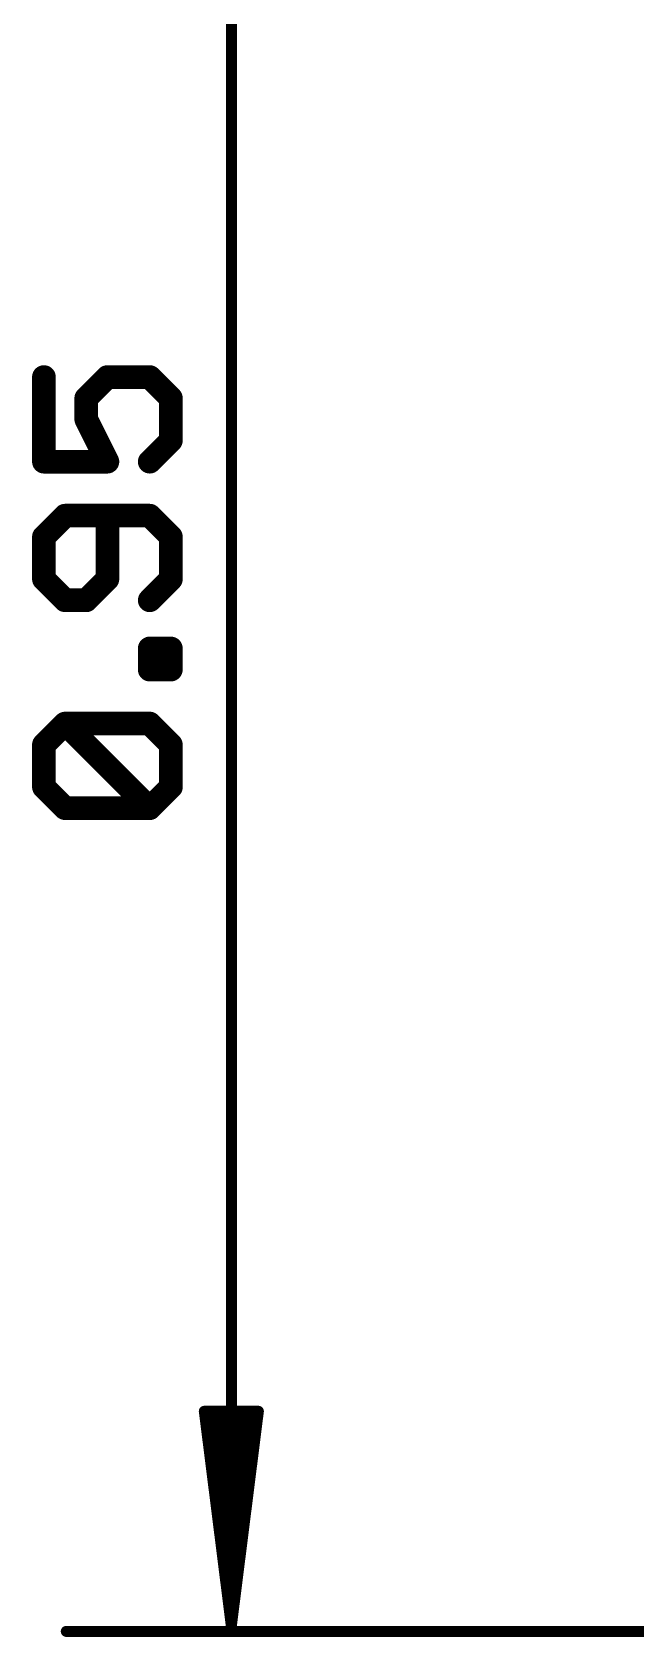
# Model space of a CAD drawing. Extents: x -44 to 63, y -10 to 34.
# Drawn here: x -7.43 to -0.3, y -0.07 to 18.89 of the extents above; entities that cross this region are included whole.
import ezdxf

# ---------------------------------------------------------------- set-up
doc = ezdxf.new("R2010")
doc.units = 0
doc.layers.add('47', color=253, linetype='CONTINUOUS')

msp = doc.modelspace()

# ---------------------------------------------------------------- linework, layer by layer
at = {"layer": '47'}
for points, const_width in [([(-5.08, 0.065), (-5.08, 24.065)], 0.13), ([(-7.2941, 14.8161), (-7.2941, 13.8162)], 0.2794), ([(-6.7941, 14.5661), (-6.5441, 14.8161)], 0.2794), ([(-6.5441, 14.8161), (-6.0442, 14.8161)], 0.2794), ([(-6.0442, 14.8161), (-5.7942, 14.5661)], 0.2794), ([(-6.7941, 14.3162), (-6.7941, 14.5661)], 0.2794), ([(-5.7942, 14.5661), (-5.7942, 14.0662)], 0.2794), ([(-6.5441, 13.8162), (-6.7941, 14.3162)], 0.2794), ([(-5.7942, 14.0662), (-6.0442, 13.8162)], 0.2794), ([(-7.2941, 13.8162), (-6.5441, 13.8162)], 0.2794), ([(-7.0441, 13.179), (-7.2941, 12.929)], 0.2794), ([(-6.0442, 13.179), (-7.0441, 13.179)], 0.2794), ([(-6.5441, 12.429), (-6.5441, 13.179)], 0.2794), ([(-5.7942, 12.929), (-6.0442, 13.179)], 0.2794), ([(-7.2941, 12.929), (-7.2941, 12.429)], 0.2794), ([(-5.7942, 12.429), (-5.7942, 12.929)], 0.2794), ([(-7.2941, 12.429), (-7.0441, 12.179)], 0.2794), ([(-6.7941, 12.179), (-6.5441, 12.429)], 0.2794), ([(-6.0442, 12.179), (-5.7942, 12.429)], 0.2794), ([(-7.0441, 12.179), (-6.7941, 12.179)], 0.2794), ([(-6.0442, 11.3605), (-6.0442, 11.6104)], 0.2794), ([(-6.0442, 11.6104), (-5.7942, 11.6104)], 0.2794), ([(-5.7942, 11.6104), (-5.7942, 11.3605)], 0.2794), ([(-5.7942, 11.3605), (-6.0442, 11.3605)], 0.2794), ([(-7.2941, 10.4733), (-7.0441, 10.7232)], 0.2794), ([(-7.0441, 10.7232), (-6.0442, 10.7232)], 0.2794), ([(-6.0442, 9.7233), (-7.0441, 10.7232)], 0.2794), ([(-6.0442, 10.7232), (-5.7942, 10.4733)], 0.2794), ([(-7.2941, 9.9733), (-7.2941, 10.4733)], 0.2794), ([(-5.7942, 10.4733), (-5.7942, 9.9733)], 0.2794), ([(-7.0441, 9.7233), (-7.2941, 9.9733)], 0.2794), ([(-5.7942, 9.9733), (-6.0442, 9.7233)], 0.2794), ([(-6.0442, 9.7233), (-7.0441, 9.7233)], 0.2794), ([(-5.08, 0.065), (-5.3992, 2.6)], 0.13), ([(-5.3992, 2.6), (-4.7608, 2.6)], 0.13), ([(-5.08, 0.065), (-5.34, 2.6)], 0.13), ([(-5.08, 0.065), (-5.21, 2.6)], 0.13), ([(-4.7608, 2.6), (-5.08, 0.065)], 0.13), ([(-4.95, 2.6), (-5.08, 0.065)], 0.13), ([(-4.82, 2.6), (-5.08, 0.065)], 0.13), ([(0, 0), (-7.03, 0)], 0.13)]:
    msp.add_lwpolyline(points, dxfattribs=dict(at, const_width=const_width))
for points, const_width in [([(-7.2242, 14.8161, 1), (-7.3639, 14.8161)], 0.1397), ([(-6.5441, 14.886, 1), (-6.5441, 14.7463)], 0.1397), ([(-6.4947, 14.7667, 1), (-6.5935, 14.8655)], 0.1397), ([(-5.9948, 14.8655, 1), (-6.0936, 14.7667)], 0.1397), ([(-6.0442, 14.7463, 1), (-6.0442, 14.886)], 0.1397), ([(-6.7243, 14.5661, 1), (-6.864, 14.5661)], 0.1397), ([(-6.8435, 14.6155, 1), (-6.7447, 14.5167)], 0.1397), ([(-5.7244, 14.5661, 1), (-5.864, 14.5661)], 0.1397), ([(-5.8436, 14.5167, 1), (-5.7448, 14.6155)], 0.1397), ([(-6.7316, 14.3474, 1), (-6.8566, 14.2849)], 0.1397), ([(-6.864, 14.3162, 1), (-6.7243, 14.3162)], 0.1397), ([(-5.864, 14.0662, 1), (-5.7244, 14.0662)], 0.1397), ([(-5.7448, 14.0168, 1), (-5.8436, 14.1156)], 0.1397), ([(-7.2941, 13.8861, 1), (-7.2941, 13.7463)], 0.1397), ([(-7.3639, 13.8162, 1), (-7.2242, 13.8162)], 0.1397), ([(-6.6066, 13.785, 1), (-6.4817, 13.8474)], 0.1397), ([(-6.5441, 13.7463, 1), (-6.5441, 13.8861)], 0.1397), ([(-6.0936, 13.8656, 1), (-5.9948, 13.7668)], 0.1397), ([(-7.0441, 13.2488, 1), (-7.0441, 13.1091)], 0.1397), ([(-6.9947, 13.1296, 1), (-7.0935, 13.2284)], 0.1397), ([(-6.4743, 13.179, 1), (-6.614, 13.179)], 0.1397), ([(-5.9948, 13.2284, 1), (-6.0936, 13.1296)], 0.1397), ([(-6.0442, 13.1091, 1), (-6.0442, 13.2488)], 0.1397), ([(-7.2242, 12.929, 1), (-7.3639, 12.929)], 0.1397), ([(-7.3435, 12.9784, 1), (-7.2447, 12.8796)], 0.1397), ([(-5.7244, 12.929, 1), (-5.864, 12.929)], 0.1397), ([(-5.8436, 12.8796, 1), (-5.7448, 12.9784)], 0.1397), ([(-7.2447, 12.4784, 1), (-7.3435, 12.3796)], 0.1397), ([(-6.4947, 12.3796, 1), (-6.5935, 12.4784)], 0.1397), ([(-5.7448, 12.3796, 1), (-5.8436, 12.4784)], 0.1397), ([(-7.3639, 12.429, 1), (-7.2242, 12.429)], 0.1397), ([(-6.614, 12.429, 1), (-6.4743, 12.429)], 0.1397), ([(-5.864, 12.429, 1), (-5.7244, 12.429)], 0.1397), ([(-7.0441, 12.2489, 1), (-7.0441, 12.1092)], 0.1397), ([(-7.0935, 12.1297, 1), (-6.9947, 12.2284)], 0.1397), ([(-6.8435, 12.2284, 1), (-6.7447, 12.1297)], 0.1397), ([(-6.7941, 12.1092, 1), (-6.7941, 12.2489)], 0.1397), ([(-6.0936, 12.2284, 1), (-5.9948, 12.1297)], 0.1397), ([(-6.0442, 11.6803, 1), (-6.0442, 11.5406)], 0.1397), ([(-5.9743, 11.6104, 1), (-6.114, 11.6104)], 0.1397), ([(-5.7244, 11.6104, 1), (-5.864, 11.6104)], 0.1397), ([(-5.7942, 11.5406, 1), (-5.7942, 11.6803)], 0.1397), ([(-6.0442, 11.4303, 1), (-6.0442, 11.2906)], 0.1397), ([(-6.114, 11.3605, 1), (-5.9743, 11.3605)], 0.1397), ([(-5.864, 11.3605, 1), (-5.7244, 11.3605)], 0.1397), ([(-5.7942, 11.2906, 1), (-5.7942, 11.4303)], 0.1397), ([(-7.0441, 10.7931, 1), (-7.0441, 10.6534)], 0.1397), ([(-6.9947, 10.7726, 1), (-7.0935, 10.6738)], 0.1397), ([(-6.9947, 10.6738, 1), (-7.0935, 10.7726)], 0.1397), ([(-5.9948, 10.7726, 1), (-6.0936, 10.6738)], 0.1397), ([(-6.0442, 10.6534, 1), (-6.0442, 10.7931)], 0.1397), ([(-7.2242, 10.4733, 1), (-7.3639, 10.4733)], 0.1397), ([(-7.3435, 10.5226, 1), (-7.2447, 10.4239)], 0.1397), ([(-5.7244, 10.4733, 1), (-5.864, 10.4733)], 0.1397), ([(-5.8436, 10.4239, 1), (-5.7448, 10.5226)], 0.1397), ([(-7.2447, 10.0227, 1), (-7.3435, 9.9239)], 0.1397), ([(-5.7448, 9.9239, 1), (-5.8436, 10.0227)], 0.1397), ([(-7.3639, 9.9733, 1), (-7.2242, 9.9733)], 0.1397), ([(-7.0441, 9.7932, 1), (-7.0441, 9.6535)], 0.1397), ([(-6.0442, 9.6535, 1), (-6.0442, 9.7932)], 0.1397), ([(-5.864, 9.9733, 1), (-5.7244, 9.9733)], 0.1397), ([(-7.0935, 9.6739, 1), (-6.9947, 9.7727)], 0.1397), ([(-6.0936, 9.7727, 1), (-5.9948, 9.6739)], 0.1397), ([(-6.0936, 9.6739, 1), (-5.9948, 9.7727)], 0.1397), ([(-5.367, 2.6041, 1), (-5.4315, 2.5959)], 0.065), ([(-5.3992, 2.6325, 1), (-5.3992, 2.5675)], 0.065), ([(-5.3077, 2.6033, 1), (-5.3723, 2.5967)], 0.065), ([(-5.1775, 2.6017, 1), (-5.2425, 2.5983)], 0.065), ([(-4.9175, 2.5983, 1), (-4.9825, 2.6017)], 0.065), ([(-4.7877, 2.5967, 1), (-4.8523, 2.6033)], 0.065), ([(-4.7285, 2.5959, 1), (-4.793, 2.6041)], 0.065), ([(-4.7608, 2.5675, 1), (-4.7608, 2.6325)], 0.065), ([(-7.03, 0.0325, 1), (-7.03, -0.0325)], 0.065), ([(-5.1122, 0.0691, 1), (-5.0478, 0.0609)], 0.065), ([(-5.1123, 0.0683, 1), (-5.0477, 0.0617)], 0.065), ([(-5.1125, 0.0633, 1), (-5.0475, 0.0667)], 0.065), ([(-5.1125, 0.0667, 1), (-5.0475, 0.0633)], 0.065), ([(-5.1125, 0.065, 1), (-5.0475, 0.065)], 0.065), ([(-5.1123, 0.0617, 1), (-5.0477, 0.0683)], 0.065), ([(-5.1122, 0.0609, 1), (-5.0478, 0.0691)], 0.065)]:
    msp.add_lwpolyline(points, format="xyb", dxfattribs=dict(at, const_width=const_width))

doc.saveas('drawing.dxf')
